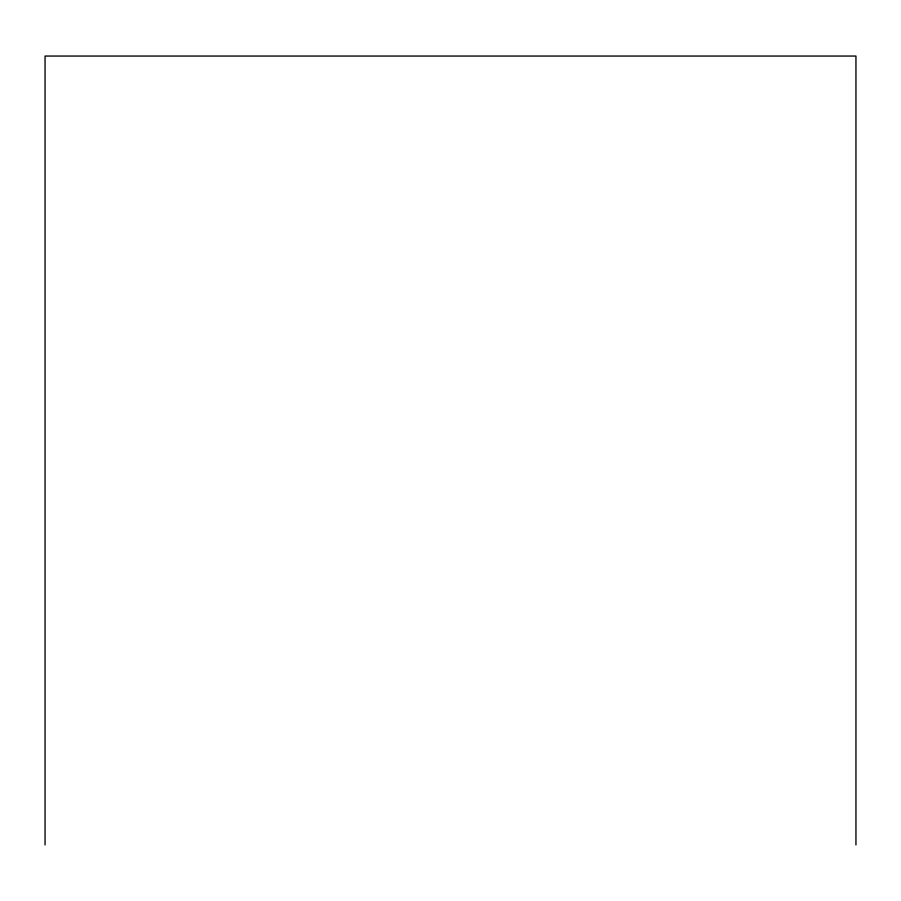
<?xml version="1.0" encoding="UTF-8"?>
<svg xmlns="http://www.w3.org/2000/svg" width="901" height="901" viewBox="0 0 901 901"><rect width="100%" height="100%" fill="white"/><g stroke="black" fill="none" stroke-linecap="round" stroke-linejoin="round"><path stroke-width="1.35" d="M855.95 844.947L855.95 56.053L45.05 56.053L45.05 844.947"/></g></svg>
